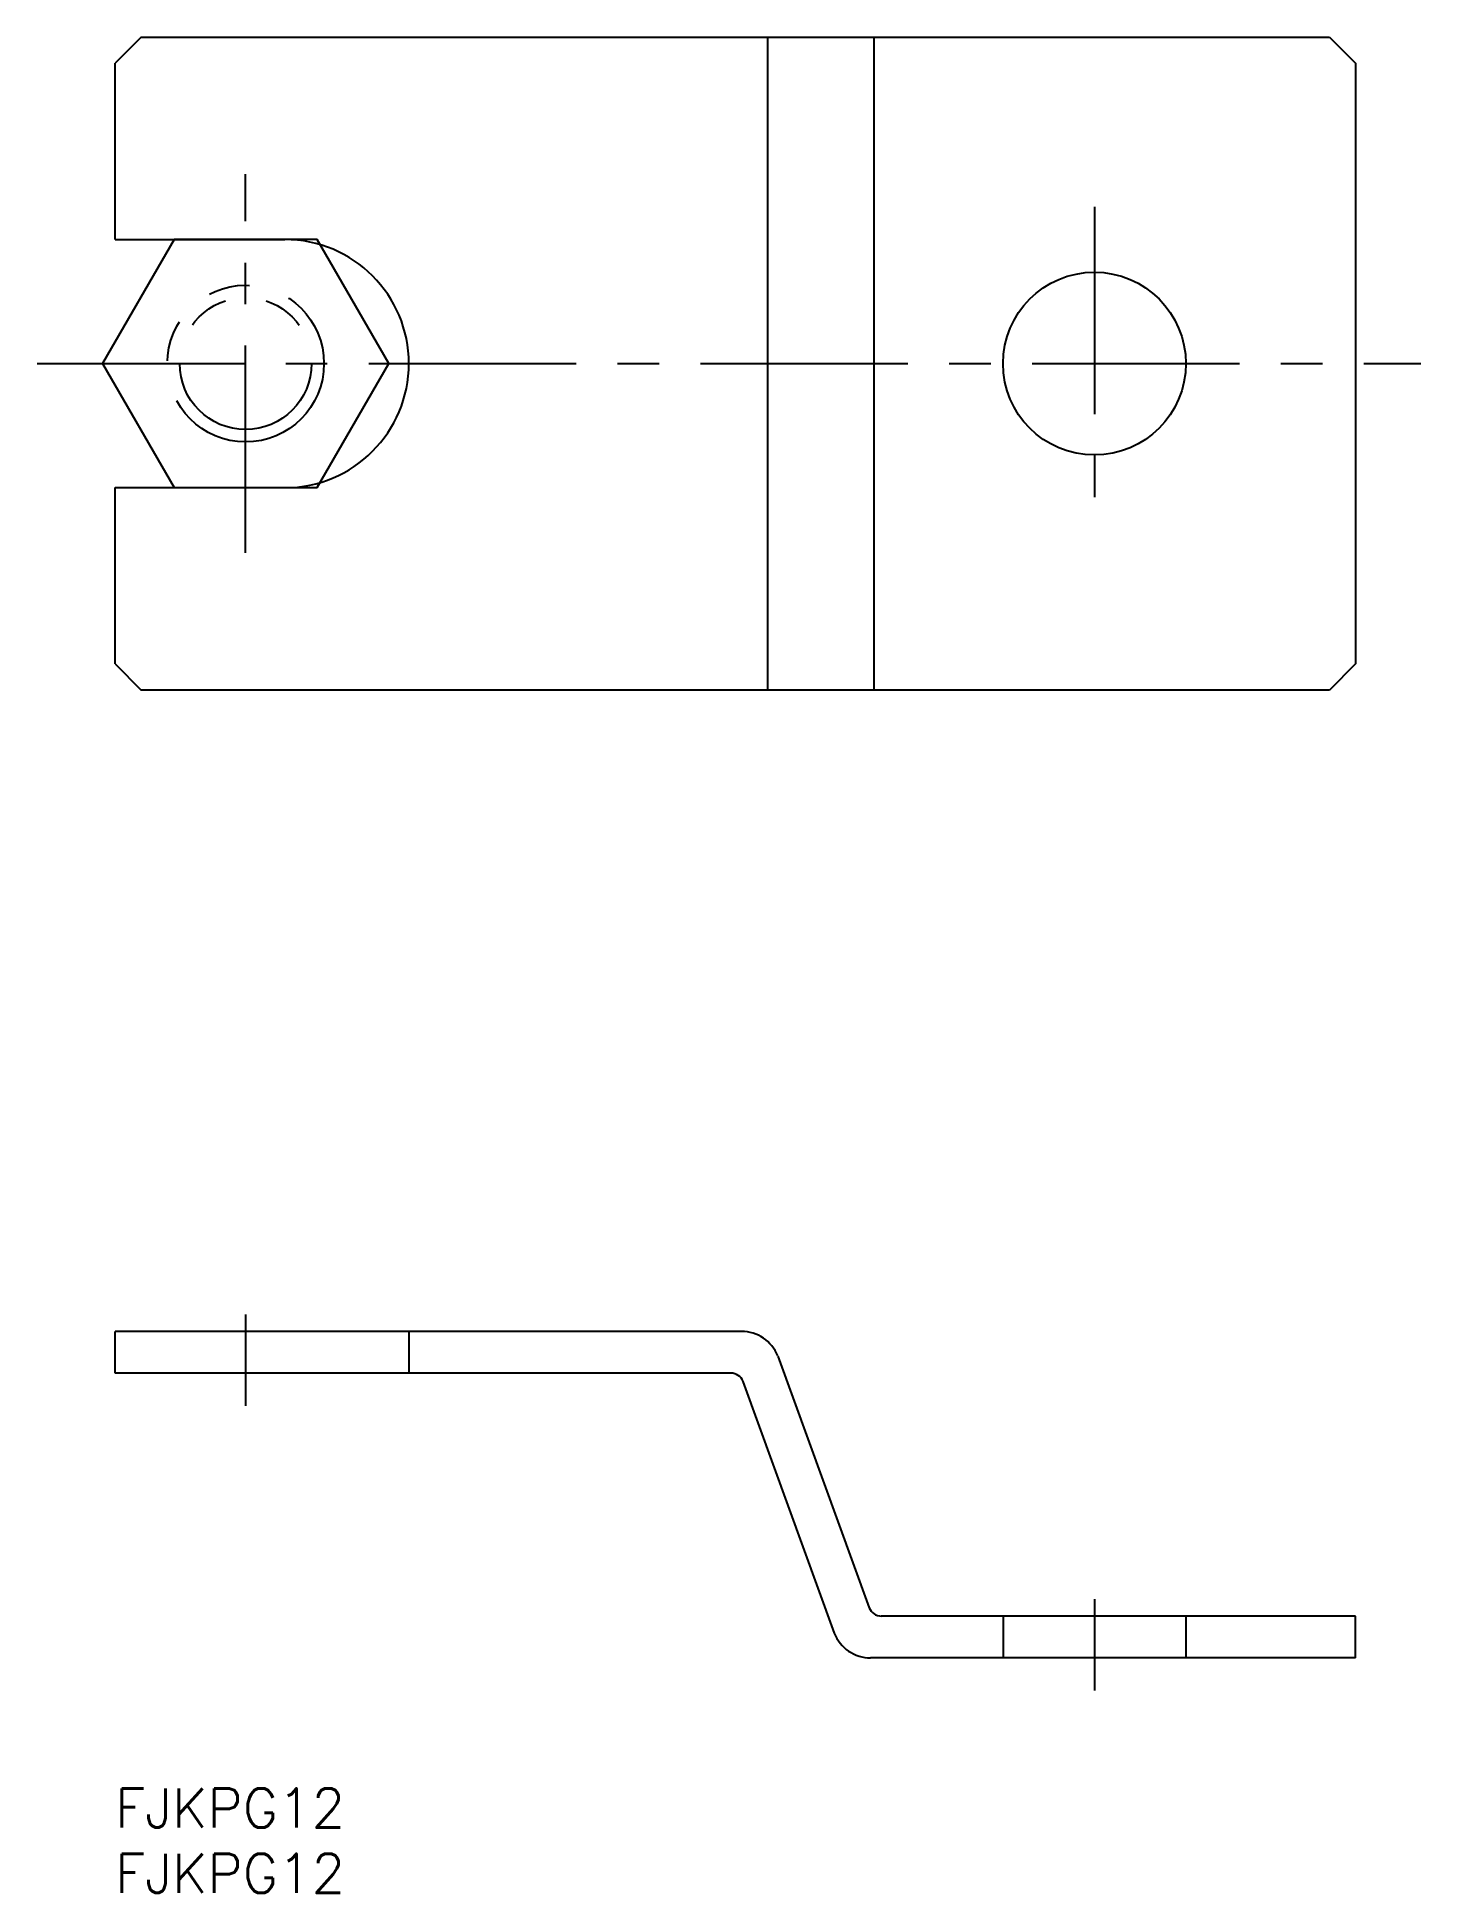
# Model space of a CAD drawing. Extents: x -6 to 100, y -8 to 134.
import ezdxf

# ---------------------------------------------------------------- set-up
doc = ezdxf.new("R2010")
doc.units = 0
doc.header["$LTSCALE"] = 0.5
for name, pattern in [('CENTER', [50.8, 31.75, -6.35, 6.35, -6.35]), ('DASHED', [19.05, 12.7, -6.35]), ('PHANTOM', [63.5, 31.75, -6.35, 6.35, -6.35, 6.35, -6.35])]:
    doc.linetypes.add(name, pattern=pattern)
for name, color, linetype in [('MSM_CENTER', 1, 'CENTER'), ('MSM_CONTINUOUS', 7, 'CONTINUOUS'), ('MSM_DASHED', 4, 'DASHED'), ('MSM_IMAGINARY', 6, 'PHANTOM'), ('MSM_PART_NUMBER', 7, 'CONTINUOUS')]:
    doc.layers.add(name, color=color, linetype=linetype)
doc.styles.get("Standard").update_dxf_attribs({"font": 'txt.shx', "height": 3, "bigfont": 'bigfont.shx'})

# ---------------------------------------------------------------- blocks, each defined once
blk = doc.blocks.new('*U4')
at = {"layer": 'MSM_PART_NUMBER'}
blk.add_text('FJKPG12', height=3, dxfattribs=at).set_placement((0, -3))
blk = doc.blocks.new('*U5')
at = {"layer": 'MSM_PART_NUMBER'}
blk.add_text('FJKPG12', height=3, dxfattribs=at).set_placement((0, -8))

msp = doc.modelspace()

# ---------------------------------------------------------------- linework, layer by layer
at = {"layer": 'MSM_CENTER'}
for p, q in [((10, 94.61), (10, 123.61)), ((75, 121.11), (75, 97.11)), ((-5.97, 109.11), (100, 109.11)), ((10, 36.3), (10, 29.3)), ((75, 14.5), (75, 7.5))]:
    msp.add_line(p, q, dxfattribs=at)
at = {"layer": 'MSM_CONTINUOUS'}
for p, q in [((2, 134.11), (0, 132.11)), ((2, 134.11), (93, 134.11)), ((49.98, 84.11), (49.98, 134.11)), ((58.14, 84.11), (58.14, 134.11)), ((93, 134.11), (95, 132.11)), ((0, 118.61), (0, 132.11)), ((95, 132.11), (95, 86.11)), ((0, 118.61), (13, 118.61)), ((0, 99.61), (13, 99.61)), ((0, 86.11), (0, 99.61)), ((0, 86.11), (2, 84.11)), ((95, 86.11), (93, 84.11)), ((93, 84.11), (2, 84.11)), ((47.97, 35), (0, 35)), ((0, 31.8), (0, 35)), ((50.75, 33.11), (57.75, 13.83)), ((47.16, 31.8), (0, 31.8)), ((48.08, 31.17), (55.08, 11.89)), ((95, 13.2), (58.68, 13.2)), ((95, 10), (95, 13.2)), ((95, 10), (57.86, 10))]:
    msp.add_line(p, q, dxfattribs=at)
msp.add_circle((75, 109.11), 7, dxfattribs=at)
for centre, radius, start, end in [((13, 109.11), 9.5, 270, 90), ((47.97, 32), 3, 21.8014, 90), ((47.16, 30.8), 1, 21.8014, 90), ((58.68, 14.2), 1, 201.8014, 270), ((57.86, 13), 3, 201.8014, 270)]:
    msp.add_arc(centre, radius, start, end, dxfattribs=at)
at = {"layer": 'MSM_DASHED'}
for p, q in [((22.5, 35), (22.5, 31.8)), ((68, 13.2), (68, 10)), ((82, 13.2), (82, 10))]:
    msp.add_line(p, q, dxfattribs=at)
at = {"layer": 'MSM_IMAGINARY'}
for p, q in [((4.52, 118.61), (-0.97, 109.11)), ((15.48, 118.61), (4.52, 118.61)), ((20.97, 109.11), (15.48, 118.61)), ((-0.97, 109.11), (4.52, 99.61)), ((15.48, 99.61), (20.97, 109.11)), ((4.52, 99.61), (15.48, 99.61))]:
    msp.add_line(p, q, dxfattribs=at)
for radius in [6, 5.05]:
    msp.add_circle((10, 109.11), radius, dxfattribs=at)

# ---------------------------------------------------------------- block references
at = {"layer": 'MSM_CONTINUOUS'}
for name in ['*U4', '*U5']:
    msp.add_blockref(name, (0, 0), dxfattribs=at)

doc.saveas('drawing.dxf')
